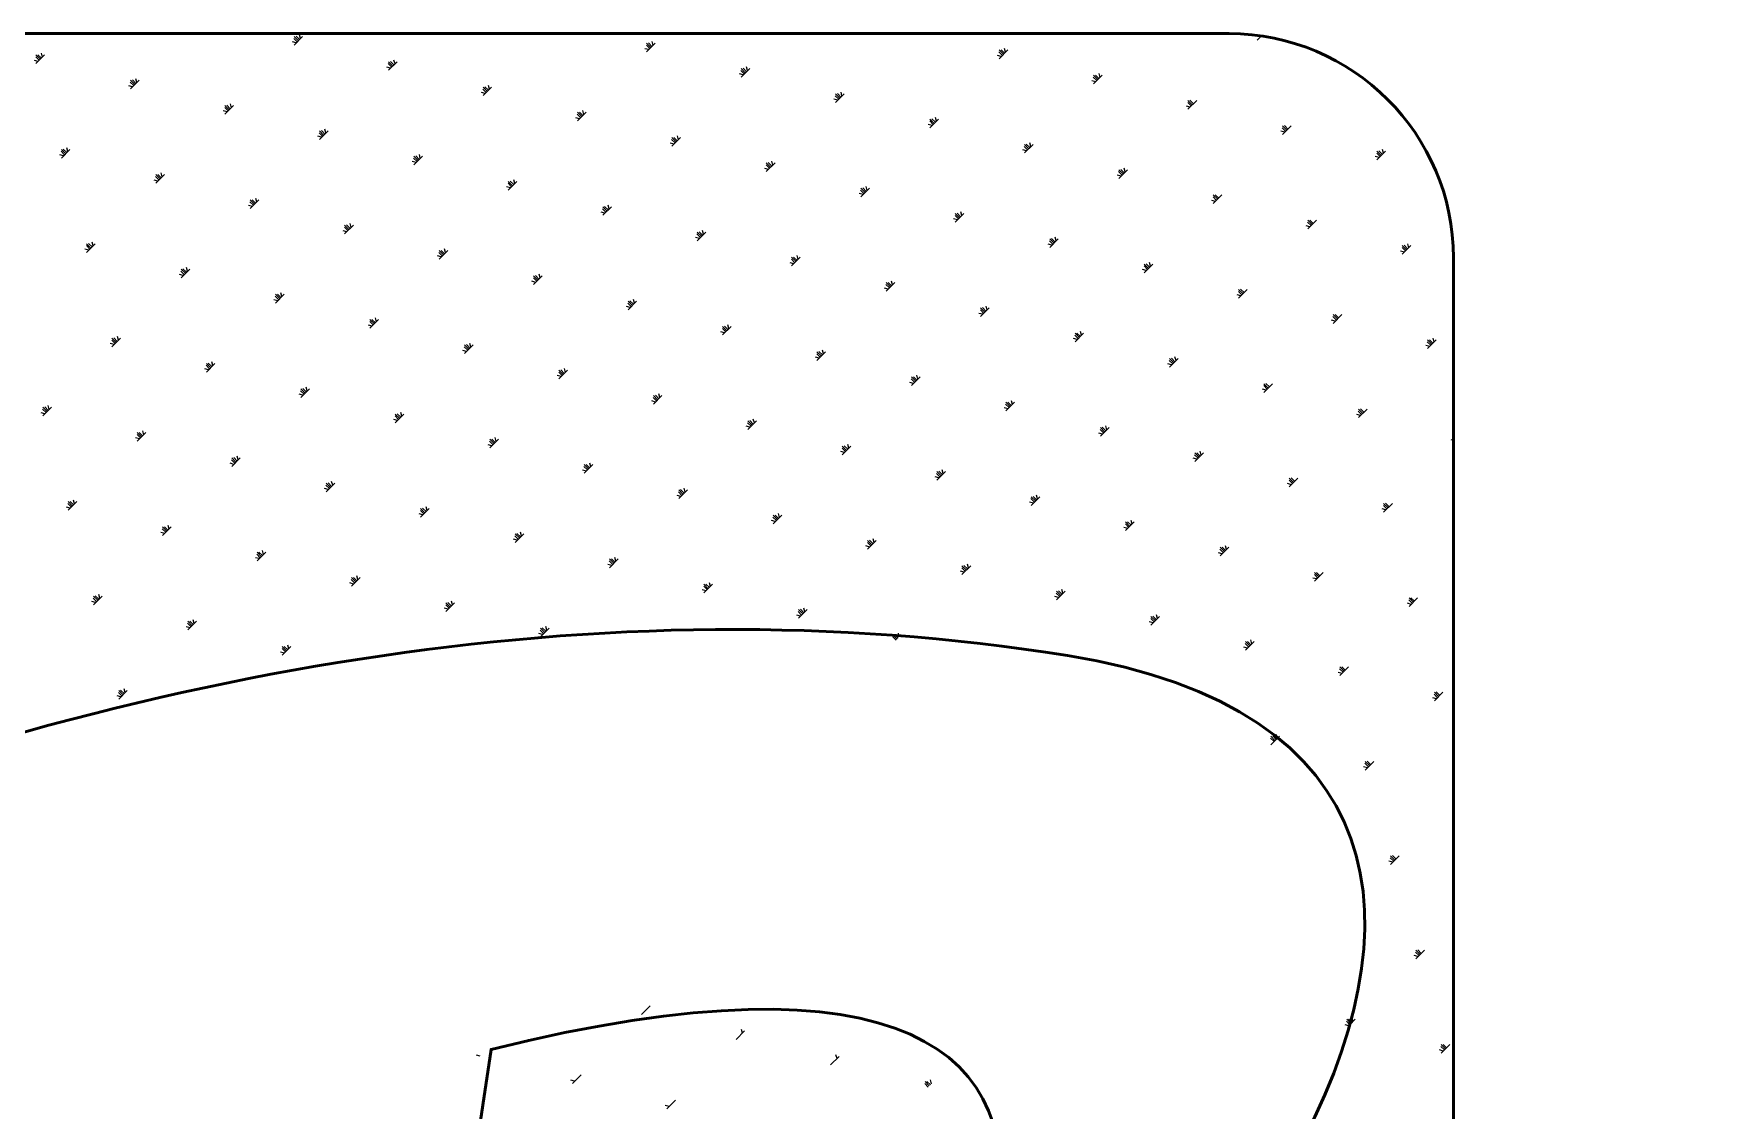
# Model space of a CAD drawing. Extents: x -3102990 to -851544, y -5293060 to -2540151.
# Drawn here: x -1049779 to -1048250, y -2634043 to -2633063 of the extents above; entities that cross this region are included whole.
import ezdxf

# ---------------------------------------------------------------- set-up
doc = ezdxf.new("R2010")
doc.units = 0
doc.header["$LTSCALE"] = 1000
doc.layers.get('0').update_dxf_attribs({"linetype": 'CONTINUOUS'})
doc.layers.add('PUB_TITLE', color=4, linetype='CONTINUOUS')

# ---------------------------------------------------------------- blocks, each defined once
blk = doc.blocks.new('A$C154754DE')
at = {"layer": 'PUB_TITLE', "color": 4}
for p, q in [((100197.3, 57232), (100194.2, 57235.2)), ((100198.3, 57233), (100194.4, 57236.9)), ((100194.4, 57229.1), (100202.2, 57236.9)), ((100199.3, 57234), (100196.2, 57237.1)), ((100200.3, 57235), (100199.4, 57238.4)), ((101070.1, 57233.6), (101073.9, 57237.4)), ((101073, 57236.5), (101071.9, 57237.7)), ((99963.7, 57216.2), (99959.7, 57220.1)), ((99959.7, 57212.2), (99967.6, 57220.1)), ((99964.7, 57217.1), (99961.5, 57220.3)), ((99965.6, 57218.1), (99964.7, 57221.6)), ((100196.4, 57231), (100192.9, 57232)), ((100516.9, 57224.9), (100513.4, 57225.8)), ((100517.9, 57225.9), (100514.7, 57229)), ((100518.8, 57226.8), (100514.9, 57230.8)), ((100514.9, 57222.9), (100522.8, 57230.8)), ((100519.8, 57227.8), (100516.7, 57231)), ((100520.8, 57228.8), (100519.9, 57232.2)), ((100837.4, 57218.7), (100834, 57219.6)), ((100838.4, 57219.7), (100835.2, 57222.8)), ((100839.4, 57220.7), (100835.4, 57224.6)), ((100835.4, 57216.7), (100843.3, 57224.6)), ((100840.4, 57221.7), (100837.2, 57224.8)), ((100841.3, 57222.6), (100840.4, 57226.1)), ((99961.7, 57214.2), (99958.3, 57215.1)), ((99962.7, 57215.2), (99959.6, 57218.3)), ((100282.2, 57208), (100278.8, 57208.9)), ((100283.2, 57209), (100280.1, 57212.2)), ((100284.2, 57210), (100280.3, 57213.9)), ((100280.3, 57206.1), (100288.1, 57213.9)), ((100285.2, 57211), (100282, 57214.1)), ((100286.2, 57212), (100285.2, 57215.4)), ((100603.7, 57202.8), (100600.6, 57206)), ((100604.7, 57203.8), (100600.8, 57207.8)), ((100600.8, 57199.9), (100608.7, 57207.8)), ((100605.7, 57204.8), (100602.6, 57208)), ((100606.7, 57205.8), (100605.8, 57209.2)), ((100047.6, 57191.2), (100044.2, 57192.1)), ((100048.6, 57192.2), (100045.4, 57195.3)), ((100049.6, 57193.1), (100045.6, 57197.1)), ((100045.6, 57189.2), (100053.5, 57197.1)), ((100050.5, 57194.1), (100047.4, 57197.3)), ((100051.5, 57195.1), (100050.6, 57198.5)), ((100369.1, 57186), (100366, 57189.1)), ((100370.1, 57187), (100366.2, 57190.9)), ((100366.2, 57183.1), (100374, 57190.9)), ((100371.1, 57188), (100367.9, 57191.1)), ((100372.1, 57188.9), (100371.1, 57192.4)), ((100602.8, 57201.9), (100599.3, 57202.8)), ((100923.3, 57195.7), (100919.9, 57196.6)), ((100924.3, 57196.7), (100921.1, 57199.8)), ((100925.3, 57197.7), (100921.3, 57201.6)), ((100921.3, 57193.7), (100929.2, 57201.6)), ((100926.2, 57198.6), (100923.1, 57201.8)), ((100927.2, 57199.6), (100926.3, 57203.1)), ((100135.4, 57170.1), (100131.5, 57174.1)), ((100131.5, 57166.2), (100139.4, 57174.1)), ((100136.4, 57171.1), (100133.3, 57174.3)), ((100137.4, 57172.1), (100136.5, 57175.5)), ((100368.1, 57185), (100364.7, 57185.9)), ((100688.7, 57178.8), (100685.2, 57179.8)), ((100689.6, 57179.8), (100686.5, 57183)), ((100690.6, 57180.8), (100686.7, 57184.7)), ((100686.7, 57176.9), (100694.5, 57184.7)), ((100691.6, 57181.8), (100688.5, 57184.9)), ((100692.6, 57182.8), (100691.7, 57186.2)), ((101009.2, 57172.7), (101005.7, 57173.6)), ((101010.2, 57173.7), (101007, 57176.8)), ((101011.1, 57174.6), (101007.2, 57178.6)), ((101007.2, 57170.7), (101015.1, 57178.6)), ((101012.1, 57175.6), (101009, 57178.8)), ((100133.5, 57168.2), (100130, 57169.1)), ((100134.5, 57169.2), (100131.3, 57172.3)), ((100454, 57162), (100450.6, 57162.9)), ((100455, 57163), (100451.8, 57166.1)), ((100456, 57164), (100452, 57167.9)), ((100452, 57160), (100459.9, 57167.9)), ((100457, 57165), (100453.8, 57168.1)), ((100457.9, 57165.9), (100457, 57169.4)), ((100775.5, 57156.8), (100772.4, 57160)), ((100776.5, 57157.8), (100772.6, 57161.7)), ((100772.6, 57153.9), (100780.4, 57161.7)), ((100777.5, 57158.8), (100774.3, 57161.9)), ((100778.5, 57159.8), (100777.5, 57163.2)), ((100219.4, 57145.2), (100215.9, 57146.1)), ((100220.3, 57146.1), (100217.2, 57149.3)), ((100221.3, 57147.1), (100217.4, 57151.1)), ((100217.4, 57143.2), (100225.3, 57151.1)), ((100222.3, 57148.1), (100219.2, 57151.2)), ((100223.3, 57149.1), (100222.4, 57152.5)), ((100540.9, 57140), (100537.7, 57143.1)), ((100541.9, 57141), (100537.9, 57144.9)), ((100537.9, 57137), (100545.8, 57144.9)), ((100542.8, 57141.9), (100539.7, 57145.1)), ((100543.8, 57142.9), (100542.9, 57146.4)), ((100774.5, 57155.8), (100771.1, 57156.8)), ((101095.1, 57149.7), (101091.6, 57150.6)), ((101096, 57150.7), (101092.9, 57153.8)), ((101097, 57151.6), (101093.1, 57155.6)), ((101093.1, 57147.7), (101101, 57155.6)), ((101098, 57152.6), (101094.9, 57155.8)), ((99984.7, 57128.3), (99981.3, 57129.2)), ((99985.7, 57129.3), (99982.6, 57132.4)), ((99986.7, 57130.3), (99982.8, 57134.2)), ((99982.8, 57126.3), (99990.6, 57134.2)), ((99987.7, 57131.3), (99984.5, 57134.4)), ((99988.7, 57132.2), (99987.7, 57135.7)), ((100307.2, 57124.1), (100303.3, 57128)), ((100303.3, 57120.2), (100311.1, 57128)), ((100308.2, 57125.1), (100305.1, 57128.2)), ((100309.2, 57126.1), (100308.3, 57129.5)), ((100539.9, 57139), (100536.5, 57139.9)), ((100860.4, 57132.8), (100857, 57133.7)), ((100861.4, 57133.8), (100858.3, 57136.9)), ((100862.4, 57134.8), (100858.5, 57138.7)), ((100858.5, 57130.9), (100866.3, 57138.7)), ((100863.4, 57135.8), (100860.2, 57138.9)), ((100864.3, 57136.8), (100863.4, 57140.2)), ((101180.9, 57126.7), (101177.5, 57127.6)), ((101181.9, 57127.6), (101178.8, 57130.8)), ((101182.9, 57128.6), (101179, 57132.6)), ((101179, 57124.7), (101186.8, 57132.6)), ((101183.9, 57129.6), (101180.8, 57132.7)), ((101184.9, 57130.6), (101184, 57134)), ((100074.5, 57109.2), (100073.6, 57112.7)), ((100305.3, 57122.1), (100301.8, 57123.1)), ((100306.2, 57123.1), (100303.1, 57126.3)), ((100625.8, 57116), (100622.3, 57116.9)), ((100626.8, 57117), (100623.6, 57120.1)), ((100627.7, 57117.9), (100623.8, 57121.9)), ((100623.8, 57114), (100631.7, 57121.9)), ((100628.7, 57118.9), (100625.6, 57122.1)), ((100629.7, 57119.9), (100628.8, 57123.3)), ((100947.3, 57110.8), (100944.1, 57113.9)), ((100948.3, 57111.8), (100944.3, 57115.7)), ((100944.3, 57107.8), (100952.2, 57115.7)), ((100949.3, 57112.8), (100946.1, 57115.9)), ((100950.2, 57113.7), (100949.3, 57117.2)), ((100070.6, 57105.3), (100067.2, 57106.2)), ((100071.6, 57106.3), (100068.4, 57109.4)), ((100072.6, 57107.3), (100068.6, 57111.2)), ((100068.6, 57103.3), (100076.5, 57111.2)), ((100073.6, 57108.2), (100070.4, 57111.4)), ((100391.1, 57099.1), (100387.7, 57100.1)), ((100392.1, 57100.1), (100389, 57103.3)), ((100393.1, 57101.1), (100389.2, 57105)), ((100389.2, 57097.2), (100397, 57105)), ((100394.1, 57102.1), (100390.9, 57105.2)), ((100395.1, 57103.1), (100394.1, 57106.5)), ((100712.6, 57093.9), (100709.5, 57097.1)), ((100713.6, 57094.9), (100709.7, 57098.9)), ((100709.7, 57091), (100717.6, 57098.9)), ((100714.6, 57095.9), (100711.5, 57099.1)), ((100715.6, 57096.9), (100714.7, 57100.3)), ((100946.3, 57109.8), (100942.9, 57110.7)), ((100156.5, 57082.3), (100153.1, 57083.2)), ((100157.5, 57083.3), (100154.3, 57086.4)), ((100158.5, 57084.2), (100154.5, 57088.2)), ((100154.5, 57080.3), (100162.4, 57088.2)), ((100159.4, 57085.2), (100156.3, 57088.4)), ((100160.4, 57086.2), (100159.5, 57089.6)), ((100479, 57078.1), (100475.1, 57082)), ((100475.1, 57074.2), (100482.9, 57082)), ((100480, 57079.1), (100476.8, 57082.2)), ((100481, 57080), (100480, 57083.5)), ((100711.7, 57093), (100708.2, 57093.9)), ((101032.2, 57086.8), (101028.8, 57087.7)), ((101033.2, 57087.8), (101030, 57090.9)), ((101034.2, 57088.8), (101030.2, 57092.7)), ((101030.2, 57084.8), (101038.1, 57092.7)), ((101035.1, 57089.7), (101032, 57092.9)), ((100246.3, 57063.2), (100245.4, 57066.6)), ((100477, 57076.1), (100473.6, 57077)), ((100478, 57077.1), (100474.9, 57080.2)), ((100797.5, 57070), (100794.1, 57070.9)), ((100798.5, 57070.9), (100795.4, 57074.1)), ((100799.5, 57071.9), (100795.6, 57075.8)), ((100795.6, 57068), (100803.4, 57075.8)), ((100800.5, 57072.9), (100797.4, 57076)), ((100801.5, 57073.9), (100800.6, 57077.3)), ((101119.1, 57064.8), (101115.9, 57067.9)), ((101120, 57065.8), (101116.1, 57069.7)), ((101116.1, 57061.8), (101124, 57069.7)), ((101121, 57066.7), (101117.9, 57069.9)), ((100242.4, 57059.3), (100238.9, 57060.2)), ((100243.4, 57060.3), (100240.2, 57063.4)), ((100244.3, 57061.2), (100240.4, 57065.2)), ((100240.4, 57057.3), (100248.3, 57065.2)), ((100245.3, 57062.2), (100242.2, 57065.4)), ((100562.9, 57053.1), (100559.5, 57054)), ((100563.9, 57054.1), (100560.7, 57057.2)), ((100564.9, 57055.1), (100560.9, 57059)), ((100560.9, 57051.1), (100568.8, 57059)), ((100565.9, 57056.1), (100562.7, 57059.2)), ((100566.8, 57057), (100565.9, 57060.5)), ((100884.4, 57047.9), (100881.3, 57051.1)), ((100885.4, 57048.9), (100881.5, 57052.8)), ((100881.5, 57045), (100889.3, 57052.8)), ((100886.4, 57049.9), (100883.2, 57053)), ((100887.4, 57050.9), (100886.4, 57054.3)), ((101118.1, 57063.8), (101114.6, 57064.7)), ((100007.7, 57042.4), (100004.3, 57043.3)), ((100008.7, 57043.4), (100005.6, 57046.6)), ((100009.7, 57044.4), (100005.8, 57048.3)), ((100005.8, 57040.5), (100013.6, 57048.3)), ((100010.7, 57045.4), (100007.5, 57048.5)), ((100011.7, 57046.4), (100010.7, 57049.8)), ((100328.3, 57036.3), (100324.8, 57037.2)), ((100329.2, 57037.2), (100326.1, 57040.4)), ((100330.2, 57038.2), (100326.3, 57042.2)), ((100326.3, 57034.3), (100334.2, 57042.2)), ((100331.2, 57039.2), (100328.1, 57042.3)), ((100332.2, 57040.2), (100331.3, 57043.6)), ((100650.8, 57032.1), (100646.8, 57036)), ((100646.8, 57028.1), (100654.7, 57036)), ((100651.7, 57033), (100648.6, 57036.2)), ((100652.7, 57034), (100651.8, 57037.5)), ((100883.4, 57046.9), (100880, 57047.9)), ((101204, 57040.8), (101200.5, 57041.7)), ((101204.9, 57041.8), (101201.8, 57044.9)), ((101205.9, 57042.7), (101202, 57046.7)), ((101202, 57038.8), (101209.9, 57046.7)), ((101206.9, 57043.7), (101203.8, 57046.9)), ((101207.9, 57044.7), (101207, 57048.1)), ((100093.6, 57019.4), (100090.2, 57020.3)), ((100094.6, 57020.4), (100091.5, 57023.5)), ((100095.6, 57021.4), (100091.7, 57025.3)), ((100091.7, 57017.4), (100099.5, 57025.3)), ((100096.6, 57022.4), (100093.4, 57025.5)), ((100097.6, 57023.3), (100096.6, 57026.8)), ((100418.1, 57017.2), (100417.2, 57020.6)), ((100648.8, 57030.1), (100645.4, 57031)), ((100649.8, 57031.1), (100646.6, 57034.2)), ((100969.3, 57023.9), (100965.9, 57024.8)), ((100970.3, 57024.9), (100967.2, 57028.1)), ((100971.3, 57025.9), (100967.4, 57029.8)), ((100967.4, 57022), (100975.2, 57029.8)), ((100972.3, 57026.9), (100969.1, 57030)), ((100973.2, 57027.9), (100972.3, 57031.3)), ((100414.1, 57013.2), (100410.7, 57014.2)), ((100415.1, 57014.2), (100412, 57017.4)), ((100416.1, 57015.2), (100412.2, 57019.1)), ((100412.2, 57011.3), (100420, 57019.1)), ((100417.1, 57016.2), (100414, 57019.3)), ((100734.7, 57007.1), (100731.2, 57008)), ((100735.7, 57008.1), (100732.5, 57011.2)), ((100736.6, 57009), (100732.7, 57013)), ((100732.7, 57005.1), (100740.6, 57013)), ((100737.6, 57010), (100734.5, 57013.2)), ((100738.6, 57011), (100737.7, 57014.4)), ((101056.2, 57001.9), (101053, 57005)), ((101057.2, 57002.9), (101053.2, 57006.8)), ((101053.2, 56998.9), (101061.1, 57006.8)), ((101058.2, 57003.9), (101055, 57007)), ((100179.5, 56996.4), (100176.1, 56997.3)), ((100180.5, 56997.4), (100177.3, 57000.5)), ((100181.5, 56998.4), (100177.5, 57002.3)), ((100177.5, 56994.4), (100185.4, 57002.3)), ((100182.5, 56999.3), (100179.3, 57002.5)), ((100183.4, 57000.3), (100182.5, 57003.8)), ((100500, 56990.2), (100496.6, 56991.2)), ((100501, 56991.2), (100497.9, 56994.4)), ((100502, 56992.2), (100498.1, 56996.1)), ((100498.1, 56988.3), (100505.9, 56996.1)), ((100503, 56993.2), (100499.8, 56996.3)), ((100504, 56994.2), (100503, 56997.6)), ((100822.5, 56986), (100818.6, 56990)), ((100818.6, 56982.1), (100826.5, 56990)), ((100823.5, 56987), (100820.4, 56990.2)), ((100824.5, 56988), (100823.6, 56991.4)), ((101055.2, 57000.9), (101051.8, 57001.8)), ((100265.4, 56973.4), (100262, 56974.3)), ((100266.4, 56974.4), (100263.2, 56977.5)), ((100267.4, 56975.4), (100263.4, 56979.3)), ((100263.4, 56971.4), (100271.3, 56979.3)), ((100268.3, 56976.3), (100265.2, 56979.5)), ((100269.3, 56977.3), (100268.4, 56980.8)), ((100589.8, 56971.1), (100588.9, 56974.6)), ((100820.6, 56984.1), (100817.1, 56985)), ((100821.5, 56985), (100818.4, 56988.2)), ((101141.1, 56977.9), (101137.7, 56978.8)), ((101142.1, 56978.9), (101138.9, 56982)), ((101143.1, 56979.9), (101139.1, 56983.8)), ((101139.1, 56975.9), (101147, 56983.8)), ((101144, 56980.8), (101140.9, 56984)), ((100031.7, 56957.5), (100028.6, 56960.7)), ((100032.7, 56958.5), (100028.8, 56962.4)), ((100028.8, 56954.6), (100036.6, 56962.4)), ((100033.7, 56959.5), (100030.6, 56962.6)), ((100034.7, 56960.5), (100033.8, 56963.9)), ((100585.9, 56967.2), (100582.5, 56968.1)), ((100586.9, 56968.2), (100583.8, 56971.3)), ((100587.9, 56969.2), (100584, 56973.1)), ((100584, 56965.3), (100591.8, 56973.1)), ((100588.9, 56970.2), (100585.7, 56973.3)), ((100906.4, 56961.1), (100903, 56962)), ((100907.4, 56962), (100904.3, 56965.2)), ((100908.4, 56963), (100904.5, 56966.9)), ((100904.5, 56959.1), (100912.3, 56966.9)), ((100909.4, 56964), (100906.2, 56967.1)), ((100910.4, 56965), (100909.5, 56968.4)), ((101228, 56955.9), (101224.8, 56959)), ((101228.9, 56956.9), (101225, 56960.8)), ((101225, 56952.9), (101232.9, 56960.8)), ((101229.9, 56957.8), (101226.8, 56961)), ((101230.9, 56958.8), (101230, 56962.3)), ((100030.7, 56956.5), (100027.3, 56957.5)), ((100351.3, 56950.4), (100347.8, 56951.3)), ((100352.3, 56951.4), (100349.1, 56954.5)), ((100353.2, 56952.3), (100349.3, 56956.3)), ((100349.3, 56948.4), (100357.2, 56956.3)), ((100354.2, 56953.3), (100351.1, 56956.5)), ((100355.2, 56954.3), (100354.3, 56957.7)), ((100671.8, 56944.2), (100668.4, 56945.1)), ((100672.8, 56945.2), (100669.6, 56948.3)), ((100673.8, 56946.2), (100669.8, 56950.1)), ((100669.8, 56942.2), (100677.7, 56950.1)), ((100674.8, 56947.2), (100671.6, 56950.3)), ((100675.7, 56948.1), (100674.8, 56951.6)), ((100994.3, 56940), (100990.4, 56943.9)), ((100990.4, 56936.1), (100998.2, 56943.9)), ((100995.3, 56941), (100992.1, 56944.1)), ((100996.3, 56942), (100995.3, 56945.4)), ((101227, 56954.9), (101223.5, 56955.8)), ((100116.6, 56933.5), (100113.2, 56934.4)), ((100117.6, 56934.5), (100114.5, 56937.7)), ((100118.6, 56935.5), (100114.7, 56939.4)), ((100114.7, 56931.6), (100122.5, 56939.4)), ((100119.6, 56936.5), (100116.4, 56939.6)), ((100120.6, 56937.5), (100119.6, 56940.9)), ((100438.1, 56928.3), (100435, 56931.5)), ((100439.1, 56929.3), (100435.2, 56933.3)), ((100435.2, 56925.4), (100443.1, 56933.3)), ((100440.1, 56930.3), (100437, 56933.5)), ((100441.1, 56931.3), (100440.2, 56934.7)), ((100761.6, 56925.1), (100760.7, 56928.6)), ((100992.3, 56938), (100988.9, 56939)), ((100993.3, 56939), (100990.2, 56942.2)), ((100203.5, 56911.5), (100200.4, 56914.6)), ((100204.5, 56912.5), (100200.6, 56916.4)), ((100200.6, 56908.5), (100208.4, 56916.4)), ((100205.5, 56913.5), (100202.3, 56916.6)), ((100206.4, 56914.4), (100205.5, 56917.9)), ((100437.2, 56927.4), (100433.7, 56928.3)), ((100757.7, 56921.2), (100754.3, 56922.1)), ((100758.7, 56922.2), (100755.5, 56925.3)), ((100759.7, 56923.2), (100755.7, 56927.1)), ((100755.7, 56919.2), (100763.6, 56927.1)), ((100760.6, 56924.1), (100757.5, 56927.3)), ((101078.2, 56915), (101074.8, 56915.9)), ((101079.2, 56916), (101076.1, 56919.2)), ((101080.2, 56917), (101076.3, 56920.9)), ((101076.3, 56913.1), (101084.1, 56920.9)), ((101081.2, 56918), (101078, 56921.1)), ((99969.8, 56895.6), (99965.9, 56899.6)), ((99965.9, 56891.7), (99973.8, 56899.6)), ((99970.8, 56896.6), (99967.7, 56899.8)), ((99971.8, 56897.6), (99970.9, 56901)), ((100202.5, 56910.5), (100199.1, 56911.4)), ((100523, 56904.3), (100519.6, 56905.3)), ((100524, 56905.3), (100520.9, 56908.5)), ((100525, 56906.3), (100521.1, 56910.2)), ((100521.1, 56902.4), (100528.9, 56910.2)), ((100526, 56907.3), (100522.9, 56910.4)), ((100527, 56908.3), (100526.1, 56911.7)), ((100843.6, 56898.2), (100840.1, 56899.1)), ((100844.6, 56899.2), (100841.4, 56902.3)), ((100845.5, 56900.1), (100841.6, 56904.1)), ((100841.6, 56896.2), (100849.5, 56904.1)), ((100846.5, 56901.1), (100843.4, 56904.3)), ((100847.5, 56902.1), (100846.6, 56905.5)), ((101166.1, 56894), (101162.1, 56897.9)), ((101162.1, 56890.1), (101170, 56897.9)), ((101167, 56895), (101163.9, 56898.1)), ((99967.9, 56893.7), (99964.4, 56894.6)), ((99968.9, 56894.7), (99965.7, 56897.8)), ((100288.4, 56887.5), (100285, 56888.4)), ((100289.4, 56888.5), (100286.2, 56891.6)), ((100290.4, 56889.5), (100286.4, 56893.4)), ((100286.4, 56885.5), (100294.3, 56893.4)), ((100291.4, 56890.4), (100288.2, 56893.6)), ((100292.3, 56891.4), (100291.4, 56894.9)), ((100609.9, 56882.3), (100606.8, 56885.5)), ((100610.9, 56883.3), (100607, 56887.2)), ((100607, 56879.4), (100614.8, 56887.2)), ((100611.9, 56884.3), (100608.7, 56887.4)), ((100612.9, 56885.3), (100611.9, 56888.7)), ((101164.1, 56892), (101160.7, 56892.9)), ((101165.1, 56893), (101161.9, 56896.1)), ((100053.8, 56870.7), (100050.3, 56871.6)), ((100054.7, 56871.6), (100051.6, 56874.8)), ((100055.7, 56872.6), (100051.8, 56876.5)), ((100051.8, 56868.7), (100059.7, 56876.5)), ((100056.7, 56873.6), (100053.6, 56876.7)), ((100057.7, 56874.6), (100056.8, 56878)), ((100375.3, 56865.5), (100372.1, 56868.6)), ((100376.3, 56866.5), (100372.3, 56870.4)), ((100372.3, 56862.5), (100380.2, 56870.4)), ((100377.2, 56867.4), (100374.1, 56870.6)), ((100378.2, 56868.4), (100377.3, 56871.9)), ((100608.9, 56881.3), (100605.5, 56882.3)), ((100929.5, 56875.2), (100926, 56876.1)), ((100930.4, 56876.2), (100927.3, 56879.3)), ((100931.4, 56877.1), (100927.5, 56881.1)), ((100927.5, 56873.2), (100935.4, 56881.1)), ((100932.4, 56878.1), (100929.3, 56881.3)), ((100933.4, 56879.1), (100932.5, 56882.5)), ((101248.6, 56869.4), (101246.6, 56869.9)), ((101248.6, 56872.4), (101247.8, 56873.1)), ((101248.6, 56874.4), (101248, 56874.9)), ((101248, 56867), (101248.6, 56867.6)), ((100141.6, 56849.6), (100137.7, 56853.5)), ((100137.7, 56845.7), (100145.5, 56853.5)), ((100142.6, 56850.6), (100139.5, 56853.7)), ((100143.6, 56851.6), (100142.7, 56855)), ((100374.3, 56864.5), (100370.9, 56865.4)), ((100694.8, 56858.3), (100691.4, 56859.2)), ((100695.8, 56859.3), (100692.7, 56862.4)), ((100696.8, 56860.3), (100692.9, 56864.2)), ((100692.9, 56856.4), (100700.7, 56864.2)), ((100697.8, 56861.3), (100694.6, 56864.4)), ((100698.7, 56862.3), (100697.8, 56865.7)), ((101015.3, 56852.2), (101011.9, 56853.1)), ((101016.3, 56853.1), (101013.2, 56856.3)), ((101017.3, 56854.1), (101013.4, 56858.1)), ((101013.4, 56850.2), (101021.2, 56858.1)), ((101018.3, 56855.1), (101015.1, 56858.2)), ((101019.3, 56856.1), (101018.4, 56859.5)), ((100139.6, 56847.6), (100136.2, 56848.6)), ((100140.6, 56848.6), (100137.5, 56851.8)), ((100460.2, 56841.5), (100456.7, 56842.4)), ((100461.2, 56842.5), (100458, 56845.6)), ((100462.1, 56843.4), (100458.2, 56847.4)), ((100458.2, 56839.5), (100466.1, 56847.4)), ((100463.1, 56844.4), (100460, 56847.6)), ((100464.1, 56845.4), (100463.2, 56848.8)), ((100781.7, 56836.3), (100778.5, 56839.4)), ((100782.7, 56837.3), (100778.7, 56841.2)), ((100778.7, 56833.3), (100786.6, 56841.2)), ((100783.6, 56838.3), (100780.5, 56841.4)), ((100784.6, 56839.2), (100783.7, 56842.7)), ((100225.5, 56824.6), (100222.1, 56825.5)), ((100226.5, 56825.6), (100223.4, 56828.8)), ((100227.5, 56826.6), (100223.6, 56830.5)), ((100223.6, 56822.7), (100231.4, 56830.5)), ((100228.5, 56827.6), (100225.3, 56830.7)), ((100229.5, 56828.6), (100228.5, 56832)), ((100547, 56819.4), (100543.9, 56822.6)), ((100548, 56820.4), (100544.1, 56824.4)), ((100544.1, 56816.5), (100552, 56824.4)), ((100549, 56821.4), (100545.9, 56824.6)), ((100550, 56822.4), (100549.1, 56825.8)), ((100780.7, 56835.3), (100777.3, 56836.2)), ((101101.2, 56829.1), (101097.8, 56830.1)), ((101102.2, 56830.1), (101099.1, 56833.3)), ((101103.2, 56831.1), (101099.3, 56835)), ((101099.3, 56827.2), (101107.1, 56835)), ((101104.2, 56832.1), (101101, 56835.2)), ((99990.9, 56807.8), (99987.5, 56808.7)), ((99991.9, 56808.8), (99988.7, 56811.9)), ((99992.9, 56809.7), (99988.9, 56813.7)), ((99988.9, 56805.8), (99996.8, 56813.7)), ((99993.8, 56810.7), (99990.7, 56813.9)), ((99994.8, 56811.7), (99993.9, 56815.1)), ((100313.4, 56803.6), (100309.5, 56807.5)), ((100309.5, 56799.7), (100317.3, 56807.5)), ((100314.4, 56804.6), (100311.2, 56807.7)), ((100315.3, 56805.5), (100314.4, 56809)), ((100546.1, 56818.5), (100542.6, 56819.4)), ((100866.6, 56812.3), (100863.2, 56813.2)), ((100867.6, 56813.3), (100864.4, 56816.4)), ((100868.6, 56814.3), (100864.6, 56818.2)), ((100864.6, 56810.3), (100872.5, 56818.2)), ((100869.5, 56815.2), (100866.4, 56818.4)), ((100870.5, 56816.2), (100869.6, 56819.7)), ((101187.1, 56806.1), (101183.7, 56807.1)), ((101188.1, 56807.1), (101185, 56810.3)), ((101189.1, 56808.1), (101185.1, 56812)), ((101185.1, 56804.2), (101193, 56812)), ((101190.1, 56809.1), (101186.9, 56812.2)), ((100079.7, 56787.7), (100076.6, 56790.9)), ((100080.7, 56788.7), (100079.8, 56792.1)), ((100311.4, 56801.6), (100308, 56802.5)), ((100312.4, 56802.6), (100309.3, 56805.7)), ((100631.9, 56795.5), (100628.5, 56796.4)), ((100632.9, 56796.4), (100629.8, 56799.6)), ((100633.9, 56797.4), (100630, 56801.3)), ((100630, 56793.5), (100637.8, 56801.3)), ((100634.9, 56798.4), (100631.7, 56801.5)), ((100635.9, 56799.4), (100635, 56802.8)), ((100953.5, 56790.3), (100950.3, 56793.4)), ((100954.4, 56791.2), (100950.5, 56795.2)), ((100950.5, 56787.3), (100958.4, 56795.2)), ((100955.4, 56792.2), (100952.3, 56795.4)), ((100956.4, 56793.2), (100955.5, 56796.6)), ((100076.8, 56784.8), (100073.3, 56785.7)), ((100077.8, 56785.8), (100074.6, 56788.9)), ((100078.7, 56786.7), (100074.8, 56790.7)), ((100074.8, 56782.8), (100082.7, 56790.7)), ((100397.3, 56778.6), (100393.9, 56779.5)), ((100398.3, 56779.6), (100395.1, 56782.7)), ((100399.3, 56780.6), (100395.3, 56784.5)), ((100395.3, 56776.6), (100403.2, 56784.5)), ((100400.2, 56781.6), (100397.1, 56784.7)), ((100401.2, 56782.5), (100400.3, 56786)), ((100718.8, 56773.4), (100715.7, 56776.6)), ((100719.8, 56774.4), (100715.9, 56778.3)), ((100715.9, 56770.5), (100723.7, 56778.3)), ((100720.8, 56775.4), (100717.6, 56778.5)), ((100721.8, 56776.4), (100720.8, 56779.8)), ((100952.5, 56789.3), (100949, 56790.2)), ((100162.7, 56761.8), (100159.2, 56762.7)), ((100163.6, 56762.7), (100160.5, 56765.9)), ((100164.6, 56763.7), (100160.7, 56767.7)), ((100160.7, 56759.8), (100168.6, 56767.7)), ((100165.6, 56764.7), (100162.5, 56767.8)), ((100166.6, 56765.7), (100165.7, 56769.1)), ((100485.2, 56757.6), (100481.2, 56761.5)), ((100481.2, 56753.6), (100489.1, 56761.5)), ((100486.1, 56758.5), (100483, 56761.7)), ((100487.1, 56759.5), (100486.2, 56763)), ((100717.8, 56772.4), (100714.4, 56773.4)), ((101038.4, 56766.3), (101034.9, 56767.2)), ((101039.3, 56767.3), (101036.2, 56770.4)), ((101040.3, 56768.2), (101036.4, 56772.2)), ((101036.4, 56764.3), (101044.3, 56772.2)), ((101041.3, 56769.2), (101038.2, 56772.4)), ((101042.3, 56770.2), (101041.4, 56773.6)), ((100252.5, 56742.7), (100251.6, 56746.1)), ((100483.2, 56755.6), (100479.8, 56756.5)), ((100484.2, 56756.6), (100481, 56759.7)), ((100803.7, 56749.4), (100800.3, 56750.3)), ((100804.7, 56750.4), (100801.6, 56753.6)), ((100805.7, 56751.4), (100801.7, 56755.3)), ((100801.7, 56747.5), (100809.6, 56755.3)), ((100806.7, 56752.4), (100803.5, 56755.5)), ((100807.6, 56753.4), (100806.7, 56756.8)), ((101125.2, 56744.2), (101122.1, 56747.4)), ((101126.2, 56745.2), (101122.3, 56749.2)), ((101122.3, 56741.3), (101130.1, 56749.2)), ((101127.2, 56746.2), (101124, 56749.3)), ((100248.5, 56738.7), (100245.1, 56739.7)), ((100249.5, 56739.7), (100246.4, 56742.9)), ((100250.5, 56740.7), (100246.6, 56744.6)), ((100246.6, 56736.8), (100254.4, 56744.6)), ((100251.5, 56741.7), (100248.3, 56744.8)), ((100569.1, 56732.6), (100565.6, 56733.5)), ((100570.1, 56733.6), (100566.9, 56736.7)), ((100571, 56734.5), (100567.1, 56738.5)), ((100567.1, 56730.6), (100575, 56738.5)), ((100572, 56735.5), (100568.9, 56738.7)), ((100573, 56736.5), (100572.1, 56739.9)), ((100890.6, 56727.4), (100887.4, 56730.5)), ((100891.6, 56728.4), (100887.6, 56732.3)), ((100887.6, 56724.4), (100895.5, 56732.3)), ((100892.5, 56729.4), (100889.4, 56732.5)), ((100893.5, 56730.3), (100892.6, 56733.8)), ((101124.2, 56743.3), (101120.8, 56744.2)), ((100013.9, 56721.9), (100010.5, 56722.8)), ((100014.9, 56722.9), (100011.7, 56726)), ((100015.9, 56723.9), (100011.9, 56727.8)), ((100011.9, 56719.9), (100019.8, 56727.8)), ((100016.9, 56724.8), (100013.7, 56728)), ((100017.8, 56725.8), (100016.9, 56729.3)), ((100334.4, 56715.7), (100331, 56716.7)), ((100335.4, 56716.7), (100332.3, 56719.9)), ((100336.4, 56717.7), (100332.5, 56721.6)), ((100332.5, 56713.8), (100340.3, 56721.6)), ((100337.4, 56718.7), (100334.2, 56721.8)), ((100338.4, 56719.7), (100337.4, 56723.1)), ((100656.9, 56711.5), (100653, 56715.5)), ((100653, 56707.6), (100660.9, 56715.5)), ((100657.9, 56712.5), (100654.8, 56715.7)), ((100658.9, 56713.5), (100658, 56716.9)), ((100889.6, 56726.4), (100886.2, 56727.3)), ((101210.1, 56720.2), (101206.7, 56721.2)), ((101211.1, 56721.2), (101208, 56724.4)), ((101212.1, 56722.2), (101208.2, 56726.1)), ((101208.2, 56718.3), (101216, 56726.1)), ((101213.1, 56723.2), (101209.9, 56726.3)), ((100099.8, 56698.9), (100096.4, 56699.8)), ((100100.8, 56699.9), (100097.6, 56703)), ((100101.8, 56700.8), (100097.8, 56704.8)), ((100097.8, 56696.9), (100105.7, 56704.8)), ((100102.7, 56701.8), (100099.6, 56705)), ((100103.7, 56702.8), (100102.8, 56706.2)), ((100424.2, 56696.6), (100423.3, 56700.1)), ((100655, 56709.6), (100651.5, 56710.5)), ((100655.9, 56710.5), (100652.8, 56713.7)), ((100975.5, 56703.4), (100972, 56704.3)), ((100976.5, 56704.4), (100973.3, 56707.5)), ((100977.4, 56705.4), (100973.5, 56709.3)), ((100973.5, 56701.4), (100981.4, 56709.3)), ((100978.4, 56706.3), (100975.3, 56709.5)), ((100979.4, 56707.3), (100978.5, 56710.8)), ((100420.3, 56692.7), (100416.9, 56693.6)), ((100421.3, 56693.7), (100418.2, 56696.8)), ((100422.3, 56694.7), (100418.4, 56698.6)), ((100418.4, 56690.8), (100426.2, 56698.6)), ((100423.3, 56695.7), (100420.1, 56698.8)), ((100741.8, 56687.5), (100738.7, 56690.7)), ((100742.8, 56688.5), (100738.9, 56692.4)), ((100743.8, 56689.5), (100740.6, 56692.6)), ((100744.4, 56691.7), (100743.9, 56693.9)), ((100745.9, 56691.6), (100746.7, 56692.4)), ((101062.4, 56681.4), (101059.2, 56684.5)), ((101063.3, 56682.4), (101059.4, 56686.3)), ((101059.4, 56678.4), (101067.3, 56686.3)), ((101064.3, 56683.3), (101061.2, 56686.5)), ((101065.3, 56684.3), (101064.4, 56687.8)), ((100185.7, 56675.9), (100182.2, 56676.8)), ((100186.7, 56676.9), (100183.5, 56680)), ((100187.6, 56677.8), (100183.7, 56681.8)), ((100183.7, 56673.9), (100191.6, 56681.8)), ((100188.6, 56678.8), (100185.5, 56682)), ((100189.6, 56679.8), (100188.7, 56683.2)), ((101061.4, 56680.4), (101057.9, 56681.3)), ((101147.3, 56657.4), (101143.8, 56658.3)), ((101148.2, 56658.4), (101145.1, 56661.5)), ((101149.2, 56659.3), (101145.3, 56663.3)), ((101145.3, 56655.4), (101153.1, 56663.3)), ((101150.2, 56660.3), (101147.1, 56663.5)), ((100037.9, 56637), (100034.8, 56640.1)), ((100038.9, 56638), (100035, 56641.9)), ((100035, 56634), (100042.8, 56641.9)), ((100039.9, 56639), (100036.7, 56642.1)), ((100040.8, 56639.9), (100039.9, 56643.4)), ((101234.1, 56635.3), (101231, 56638.5)), ((101235.1, 56636.3), (101231.2, 56640.3)), ((101231.2, 56632.4), (101239, 56640.3)), ((101236.1, 56637.3), (101232.9, 56640.5)), ((100036.9, 56636), (100033.5, 56636.9)), ((101233.1, 56634.4), (101229.7, 56635.3)), ((101085.4, 56595.5), (101082.2, 56598.6)), ((101086.3, 56596.5), (101082.4, 56600.4)), ((101082.4, 56592.5), (101090.3, 56600.4)), ((101087.3, 56597.4), (101084.2, 56600.6)), ((101088.3, 56598.4), (101087.4, 56601.9)), ((101172.2, 56573.5), (101168.3, 56577.4)), ((101168.3, 56569.5), (101176.2, 56577.4)), ((101173.2, 56574.4), (101170.1, 56577.6)), ((101170.3, 56571.5), (101166.8, 56572.4)), ((101171.2, 56572.5), (101168.1, 56575.6)), ((101193.3, 56485.6), (101189.8, 56486.5)), ((101194.3, 56486.6), (101191.1, 56489.7)), ((101195.2, 56487.6), (101191.3, 56491.5)), ((101191.3, 56483.6), (101199.2, 56491.5)), ((101196.2, 56488.6), (101193.1, 56491.7)), ((101216.3, 56399.7), (101212.9, 56400.6)), ((101217.3, 56400.7), (101214.1, 56403.8)), ((101218.3, 56401.7), (101214.3, 56405.6)), ((101214.3, 56397.8), (101222.2, 56405.6)), ((101219.2, 56402.7), (101216.1, 56405.8)), ((100510.4, 56347.2), (100518.3, 56355.1)), ((100602.2, 56330.1), (100601.3, 56333.5)), ((101153.4, 56336.8), (101150, 56337.8)), ((101154.4, 56337.8), (101151.3, 56341)), ((101155.4, 56338.8), (101151.5, 56342.7)), ((101156.4, 56339.8), (101153.2, 56342.9)), ((101154.3, 56337.7), (101159.3, 56342.7)), ((101157.4, 56340.8), (101156.4, 56344.2)), ((100596.3, 56324.2), (100604.1, 56332.1)), ((101240.3, 56314.8), (101237.1, 56318)), ((101241.3, 56315.8), (101237.3, 56319.7)), ((101237.3, 56311.9), (101245.2, 56319.7)), ((101242.3, 56316.8), (101239.1, 56319.9)), ((100363.6, 56309.3), (100360.2, 56310.2)), ((100682.2, 56301.2), (100690, 56309)), ((100688.1, 56307.1), (100687.1, 56310.5)), ((101239.3, 56313.8), (101235.9, 56314.8)), ((100449.5, 56286.3), (100446.1, 56287.2)), ((100447.5, 56284.3), (100455.4, 56292.2)), ((100773, 56283.1), (100769.8, 56286.2)), ((100774, 56284.1), (100773, 56287.5)), ((100771, 56281.1), (100767.9, 56284.3)), ((100772, 56282.1), (100768.1, 56286)), ((100535.4, 56263.3), (100531.9, 56264.2)), ((100533.4, 56261.3), (100541.3, 56269.2))]:
    blk.add_line(p, q, dxfattribs=at)
at = {"layer": 'PUB_TITLE', "color": 4, "lineweight": 53}
for points, knots in [([(98631.4, 55922.6), (98631.4, 56477.7), (98631.4, 57035.6), (98631.4, 57035.6), (98631.4, 57147.7), (98723.2, 57239.5), (98835.4, 57239.5), (98835.4, 57239.5), (101044.6, 57239.5), (101044.6, 57239.5), (101156.8, 57239.5), (101248.6, 57147.7), (101248.6, 57035.6), (101248.6, 57035.6), (101248.6, 56585.2), (101248.6, 56091.1)], [6.497483, 6.497483, 6.497483, 6.497483, 7, 7, 7, 8, 8, 8, 9, 9, 9, 10, 10, 10, 10.451509, 10.451509, 10.451509, 10.451509]), ([(100897.5, 56673.6), (101486.7, 56579), (101017.5, 55890.5), (100404.4, 55627.9), (100836.9, 55931), (101121.1, 56501.4), (100373.5, 56315.3), (100373.5, 56315.3), (100261, 55561.6), (100261, 55561.6), (99958, 55420.1), (99740.5, 55384.7), (99599.8, 55402.4), (99599.8, 55402.4), (99703, 56204.7), (99703, 56204.7), (99192.1, 56202.3), (98529.1, 55807.6), (98443.6, 55773.9), (99130.9, 56344.4), (100052.7, 56809.3), (100897.5, 56673.6)], [0, 0, 0, 0, 1, 1, 1, 2, 2, 2, 3, 3, 3, 4, 4, 4, 5, 5, 5, 6, 6, 6, 7, 7, 7, 7])]:
    blk.add_open_spline(points, degree=3, knots=knots, dxfattribs=at)

msp = doc.modelspace()

# ---------------------------------------------------------------- block references
at = {"ltscale": 1.5}
msp.add_blockref('A$C154754DE', (-1149736.98, -2690302.41), dxfattribs=at)

doc.saveas('drawing.dxf')
